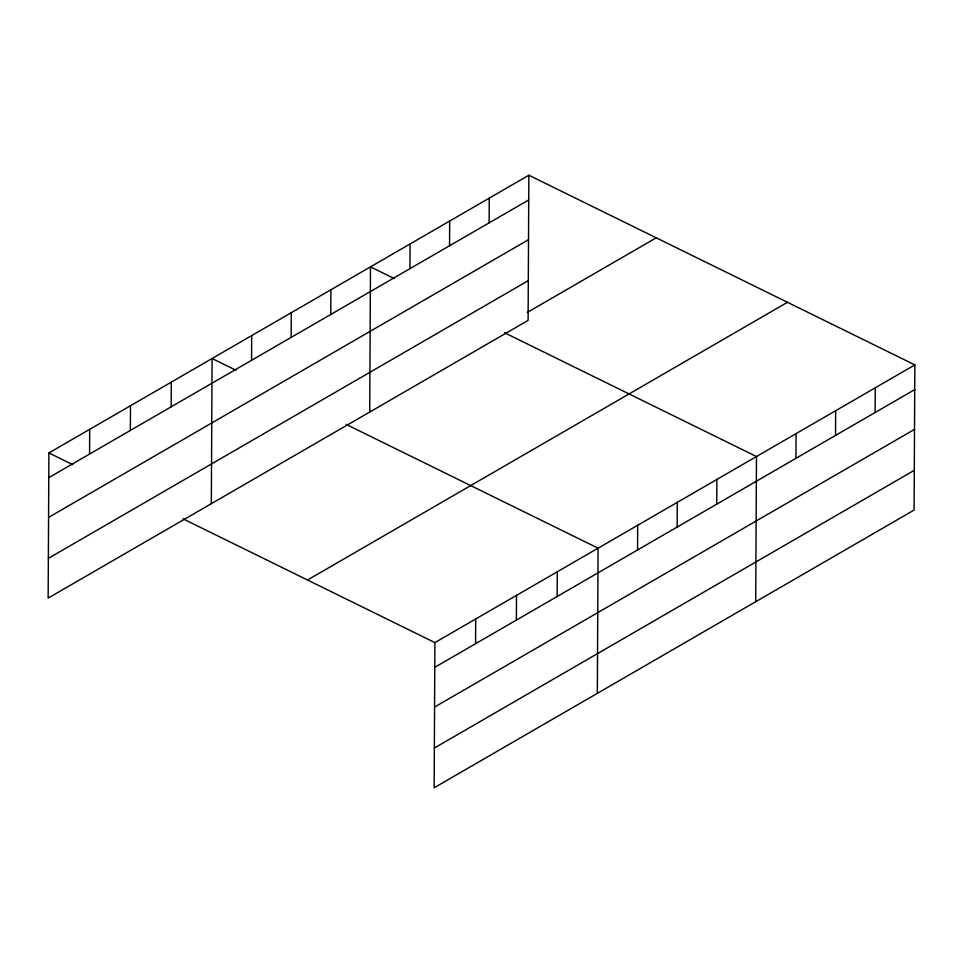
<?xml version="1.0" encoding="UTF-8"?>
<svg xmlns="http://www.w3.org/2000/svg" width="963" height="963" viewBox="0 0 963 963"><rect width="100%" height="100%" fill="white"/><g stroke="black" fill="none" stroke-linecap="round" stroke-linejoin="round"><path stroke-width="1.44" d="M528.856 175.23L48.908 452.935L48.15 598.107L528.097 320.402L528.856 175.23L914.85 364.893L914.092 510.065L434.144 787.77L434.903 642.598L914.85 364.893M89.571 454.042L89.703 429.329M130.366 430.437L130.499 405.724M171.173 406.831L171.294 382.118M211.33 503.697L212.089 358.513L235.971 370.249M251.56 360.318L251.692 335.606M291.151 337.411L291.283 312.686M330.754 314.504L330.875 289.779M369.72 412.044L370.478 266.871L394.361 278.608M409.937 268.677L410.069 243.964M449.54 245.77L449.673 221.045M475.566 643.705L475.698 618.992M489.132 222.862L489.264 198.137M516.361 620.1L516.493 595.387M557.156 596.494L557.288 571.781M597.325 693.36L598.083 548.176L346.102 424.358M637.554 549.981L637.675 525.268M677.145 527.074L677.278 502.349M716.737 504.167L716.869 479.442M755.702 601.706L756.473 456.534L504.48 332.716M795.932 458.34L796.064 433.615M835.535 435.432L835.655 410.707M875.126 412.525L875.259 387.8M48.776 477.648L528.723 199.943M48.571 517.408L528.518 239.703M48.355 558.359L528.302 280.654M527.23 312.457L656.236 237.813M307.522 580.003L787.469 302.298M434.77 667.311L914.718 389.606M434.566 707.071L914.513 429.366M434.349 748.022L914.296 470.317M48.908 452.935L72.791 464.672M182.91 518.78L434.903 642.598"/></g></svg>
